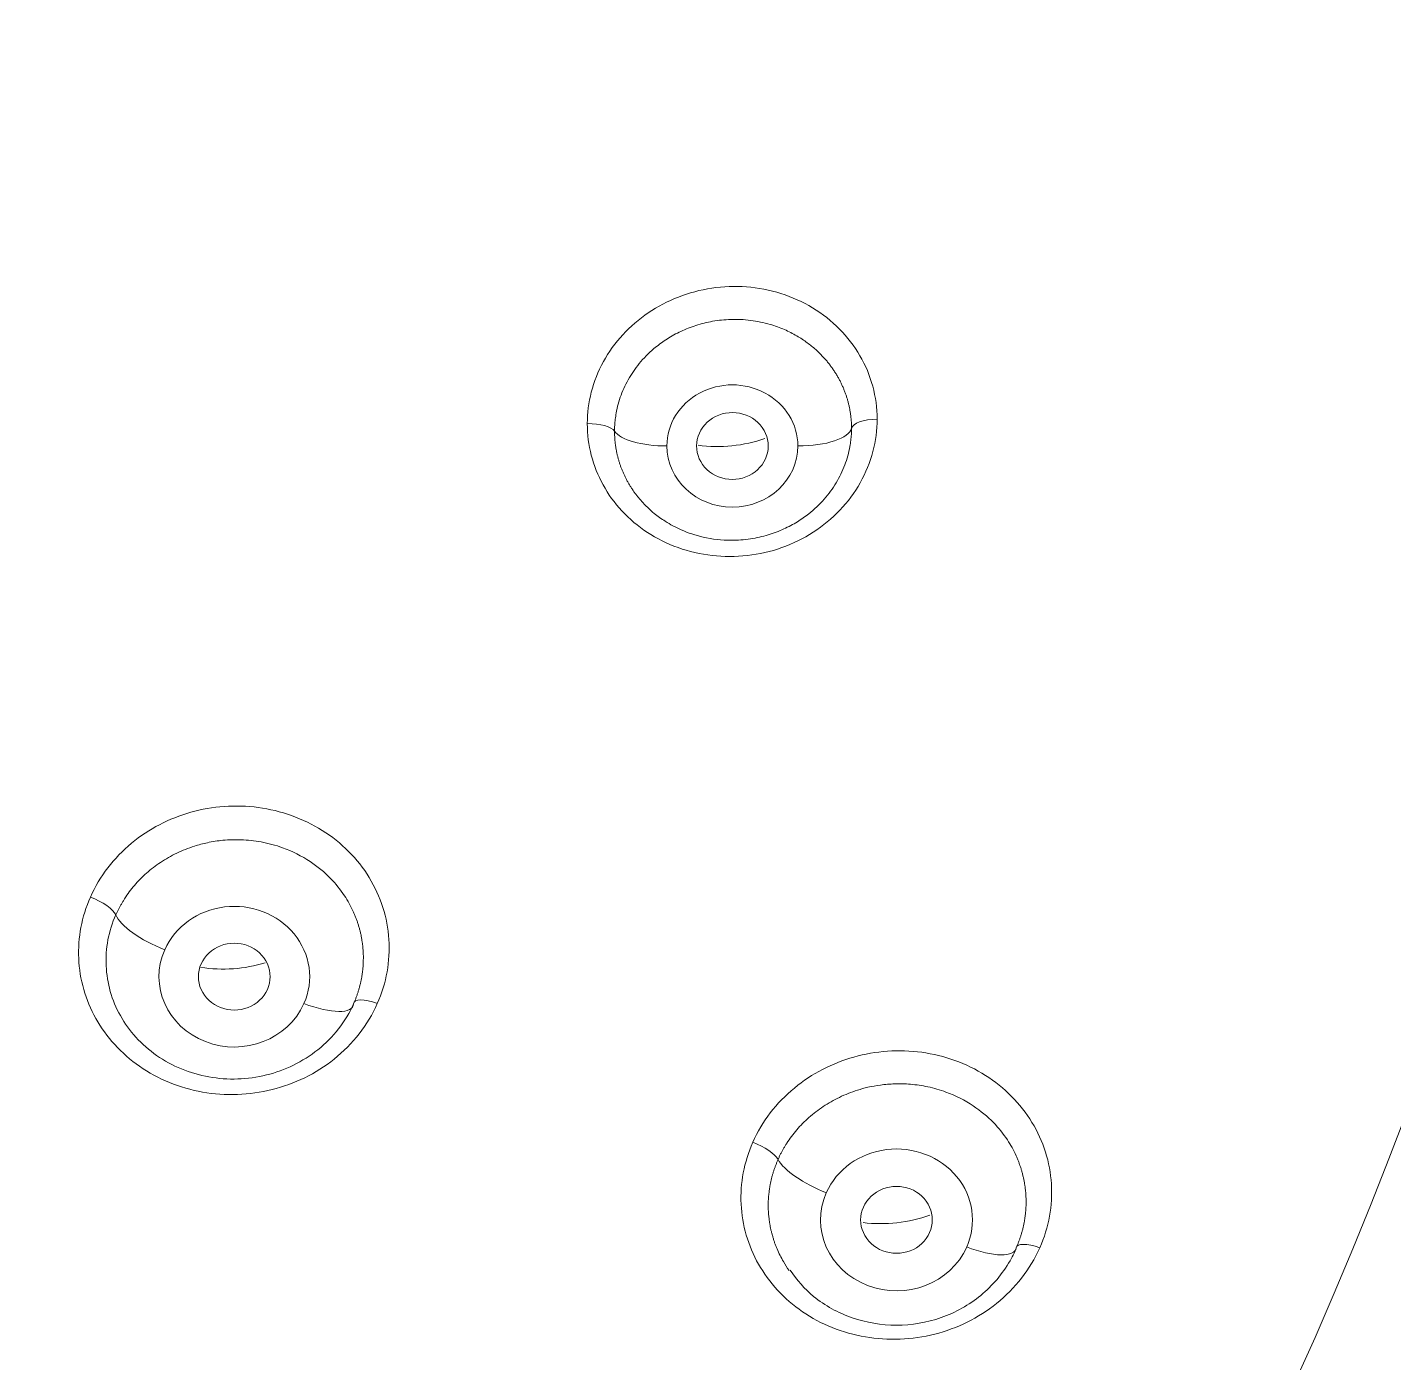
# Model space of a CAD drawing. Extents: x 1797 to 2925, y 0 to 827.
# Drawn here: x 2298.16 to 2313.41, y 534.47 to 549.37 of the extents above; entities that cross this region are included whole.
import ezdxf

# ---------------------------------------------------------------- set-up
doc = ezdxf.new("R2010")
doc.units = 0
doc.header["$LTSCALE"] = 30
doc.header["$MEASUREMENT"] = 0
doc.layers.add('1', color=7, linetype='CONTINUOUS')

msp = doc.modelspace()

# ---------------------------------------------------------------- linework, layer by layer
at = {"layer": '1', "color": 7, "linetype": 'Continuous', "lineweight": 18}
for centre, major_axis, ratio, start_param, end_param in [((2265.366, 552.468), (57.67, 0), 0.93358, 5.498085, 8.635877), ((2265.366, 552.451), (57.518, 0), 0.93358, 5.498085, 10.209879), ((2304.425, 544.839), (0.3, -0.001), 0.366439, 0.233833, 1.612869), ((2307.661, 544.889), (-0.3, 0), 0.366548, 4.756809, 6.206536), ((2298.877, 539.552), (0.274, -0.122), 0.331089, 0.318901, 1.754969), ((2302.081, 538.363), (-0.274, 0.122), 0.331089, 4.900227, 6.411632), ((2306.273, 536.814), (0.274, -0.122), 0.331089, 0.386088, 1.763432), ((2309.477, 535.635), (-0.274, 0.122), 0.331089, 4.908692, 6.378568)]:
    msp.add_ellipse(centre, major_axis=major_axis, ratio=ratio, start_param=start_param, end_param=end_param, dxfattribs=at)
at = {"layer": '1', "color": 7, "linetype": 'Continuous', "lineweight": 13}
for centre, major_axis, ratio, start_param, end_param in [((2265.366, 552.269), (57.048, 0), 0.93358, 5.498085, 10.209879), ((2265.366, 552.249), (56.129, 0), 0.93358, 5.397226, 10.310738), ((2265.366, 552.333), (55.427, 0), 0.93358, 5.397283, 10.31068), ((2265.366, 552.862), (-51, 0), 0.93358, 1.799723, 4.712389), ((2306.032, 544.699), (0.731, 0), 0.93358, 0, 3.141593), ((2305.301, 544.914), (-0.6, 0), 0.358368, 0.233032, 1.570796), ((2306.764, 544.914), (0.6, 0), 0.358368, 4.712389, 6.206798), ((2306.032, 544.699), (0.731, 0), 0.93358, 3.141593, 6.283185), ((2300.473, 538.775), (0.841, 0), 0.93358, 5.890486, 9.032079), ((2299.696, 539.291), (-0.548, 0.243), 0.331089, 0.318901, 1.716652), ((2300.473, 538.775), (0.841, 0), 0.93358, 2.748894, 5.890486), ((2301.25, 538.69), (0.548, -0.243), 0.331089, 4.858244, 6.411632), ((2307.864, 536.06), (0.848, 0), 0.93358, 5.890486, 9.032079), ((2307.081, 536.578), (-0.548, 0.243), 0.331089, 0.386088, 1.716652), ((2307.864, 536.06), (0.848, 0), 0.93358, 2.748894, 5.890486), ((2308.647, 535.973), (0.548, -0.243), 0.331089, 4.858244, 6.378568)]:
    msp.add_ellipse(centre, major_axis=major_axis, ratio=ratio, start_param=start_param, end_param=end_param, dxfattribs=at)
for points, knots in [([(2307.926, 513.159), (2307.938, 513.17), (2307.978, 513.208), (2308.062, 513.287), (2308.195, 513.413), (2308.376, 513.585), (2308.604, 513.804), (2308.878, 514.072), (2309.198, 514.387), (2309.562, 514.753), (2309.97, 515.169), (2310.418, 515.638), (2310.907, 516.16), (2311.432, 516.737), (2311.993, 517.371), (2312.587, 518.063), (2313.211, 518.815), (2313.862, 519.629), (2314.537, 520.507), (2315.232, 521.45), (2315.944, 522.46), (2316.669, 523.54), (2317.402, 524.691), (2318.138, 525.915), (2318.873, 527.212), (2319.6, 528.586), (2320.316, 530.037), (2321.013, 531.566), (2321.686, 533.174), (2322.328, 534.862), (2322.932, 536.629), (2323.491, 538.477), (2323.997, 540.404), (2324.443, 542.411), (2324.819, 544.495), (2325.119, 546.656), (2325.333, 548.89), (2325.454, 551.195), (2325.473, 553.567), (2325.38, 556.002), (2325.168, 558.496), (2324.825, 561.042), (2324.345, 563.634), (2323.719, 566.266), (2322.939, 568.928), (2321.997, 571.612), (2321.009, 574.008), (2320.026, 576.113), (2319.093, 577.929), (2318.077, 579.737), (2316.976, 581.534), (2315.789, 583.314), (2314.514, 585.075), (2313.152, 586.811), (2311.7, 588.519), (2310.158, 590.192), (2308.526, 591.828), (2306.804, 593.421), (2304.993, 594.966), (2303.093, 596.458), (2301.105, 597.892), (2299.03, 599.263), (2296.869, 600.565), (2294.624, 601.793), (2292.299, 602.941), (2289.894, 604.005), (2287.415, 604.979), (2284.863, 605.857), (2282.243, 606.635), (2279.559, 607.305), (2276.815, 607.864), (2274.017, 608.308), (2271.171, 608.63), (2268.281, 608.828), (2264.867, 608.906), (2260.944, 608.77), (2256.546, 608.314), (2252.195, 607.559), (2247.916, 606.508), (2243.732, 605.164), (2239.665, 603.537), (2235.736, 601.637), (2231.967, 599.472), (2228.381, 597.052), (2224.994, 594.394), (2221.825, 591.51), (2218.891, 588.418), (2216.21, 585.131), (2213.795, 581.67), (2211.658, 578.052), (2209.607, 573.882), (2207.781, 569.125), (2206.342, 563.781), (2205.468, 558.331), (2205.174, 552.827), (2205.457, 547.322), (2206.273, 542.136), (2207.467, 537.531), (2208.794, 533.724), (2210.105, 530.655), (2211.274, 528.289), (2212.472, 526.099), (2213.721, 524.037), (2215.051, 522.064), (2216.135, 520.578), (2216.984, 519.481), (2217.69, 518.607), (2218.365, 517.803), (2219.069, 516.993), (2219.681, 516.316), (2220.181, 515.778), (2220.552, 515.388), (2220.903, 515.024), (2221.236, 514.686), (2221.548, 514.372), (2221.841, 514.083), (2222.112, 513.819), (2222.362, 513.578), (2222.591, 513.36), (2222.736, 513.224), (2222.805, 513.159)], [0, 0, 0, 0, 0.000179, 0.000603, 0.00127, 0.002183, 0.00334, 0.004741, 0.006386, 0.008277, 0.010411, 0.01279, 0.015413, 0.018281, 0.021393, 0.02475, 0.028351, 0.032196, 0.036286, 0.04062, 0.045199, 0.050022, 0.055089, 0.060401, 0.065958, 0.071758, 0.077804, 0.084093, 0.090627, 0.097406, 0.104428, 0.111695, 0.119206, 0.126961, 0.134961, 0.143206, 0.151695, 0.160428, 0.169406, 0.178628, 0.188094, 0.197805, 0.20776, 0.21796, 0.228404, 0.239092, 0.250024, 0.257544, 0.265167, 0.272896, 0.280729, 0.288666, 0.296708, 0.304854, 0.313104, 0.321459, 0.329918, 0.338482, 0.34715, 0.355923, 0.3648, 0.373782, 0.382867, 0.392057, 0.401352, 0.410752, 0.420256, 0.429863, 0.439576, 0.449392, 0.459314, 0.46934, 0.47947, 0.489704, 0.500043, 0.515667, 0.531291, 0.546915, 0.562538, 0.578162, 0.593786, 0.60941, 0.625034, 0.640657, 0.656282, 0.671906, 0.68753, 0.703153, 0.718778, 0.734402, 0.750026, 0.770854, 0.791682, 0.81251, 0.833338, 0.854167, 0.874994, 0.892773, 0.907913, 0.920413, 0.930274, 0.937493, 0.948337, 0.95716, 0.963963, 0.968745, 0.972532, 0.976398, 0.980345, 0.984372, 0.986462, 0.988435, 0.990291, 0.99203, 0.993651, 0.995155, 0.996542, 0.997812, 0.998965, 1, 1, 1, 1]), ([(2223.353, 513.341), (2223.338, 513.355), (2223.291, 513.399), (2223.136, 513.547), (2223.026, 513.651), (2222.747, 513.92), (2222.577, 514.085), (2222.178, 514.478), (2221.948, 514.707), (2221.435, 515.229), (2221.15, 515.523), (2220.529, 516.181), (2220.193, 516.544), (2219.475, 517.344), (2219.093, 517.781), (2218.29, 518.732), (2217.869, 519.247), (2216.998, 520.36), (2216.547, 520.958), (2215.625, 522.241), (2215.153, 522.927), (2214.2, 524.391), (2213.718, 525.169), (2212.757, 526.822), (2212.278, 527.697), (2211.335, 529.546), (2210.872, 530.521), (2209.977, 532.572), (2209.545, 533.649), (2208.731, 535.907), (2208.348, 537.088), (2207.65, 539.553), (2207.336, 540.837), (2206.796, 543.507), (2206.57, 544.892), (2206.23, 547.759), (2206.114, 549.24), (2206.015, 552.291), (2206.031, 553.86), (2206.219, 557.074), (2206.39, 558.719), (2206.911, 562.071), (2207.261, 563.777), (2208.158, 567.23), (2208.706, 568.978), (2210.021, 572.49), (2210.788, 574.255), (2212.561, 577.774), (2213.567, 579.528), (2215.827, 582.992), (2217.082, 584.702), (2219.852, 588.041), (2221.367, 589.669), (2224.661, 592.802), (2226.439, 594.308), (2229.3, 596.442), (2230.286, 597.132), (2232.321, 598.464), (2233.37, 599.107), (2236.61, 600.953), (2238.893, 602.076), (2243.683, 604.062), (2246.189, 604.924), (2251.393, 606.337), (2254.09, 606.888), (2258.246, 607.45), (2259.649, 607.593), (2261.777, 607.738), (2262.49, 607.774), (2263.564, 607.811), (2264.102, 607.825), (2264.732, 607.833), (2265.048, 607.835), (2265.206, 607.836), (2265.285, 607.836), (2265.324, 607.836), (2265.344, 607.836), (2265.354, 607.836), (2265.359, 607.836), (2265.361, 607.836), (2265.362, 607.836), (2265.363, 607.836), (2265.364, 607.836), (2271.184, 607.836), (2282.826, 606.227), (2298.786, 599.183), (2307.511, 591.809), (2314.902, 583.412), (2317.931, 578.702), (2322.393, 568.663), (2323.827, 563.335), (2324.98, 552.52), (2324.698, 547.033), (2322.439, 536.372), (2320.462, 531.198), (2316.357, 524.003), (2314.021, 520.547), (2311.295, 517.36), (2309.394, 515.303), (2308.402, 514.307), (2307.378, 513.342)], [0, 0, 0, 0, 0.015625, 0.015625, 0.03125, 0.03125, 0.046875, 0.046875, 0.0625, 0.0625, 0.078125, 0.078125, 0.09375, 0.09375, 0.109375, 0.109375, 0.125, 0.125, 0.140625, 0.140625, 0.15625, 0.15625, 0.171875, 0.171875, 0.1875, 0.1875, 0.203125, 0.203125, 0.21875, 0.21875, 0.234375, 0.234375, 0.25, 0.25, 0.265625, 0.265625, 0.28125, 0.28125, 0.296875, 0.296875, 0.3125, 0.3125, 0.328125, 0.328125, 0.34375, 0.34375, 0.359375, 0.359375, 0.375, 0.375, 0.390625, 0.390625, 0.40625, 0.40625, 0.421875, 0.421875, 0.429687, 0.429687, 0.4375, 0.4375, 0.453125, 0.453125, 0.46875, 0.46875, 0.484375, 0.484375, 0.492187, 0.492187, 0.496094, 0.496094, 0.498047, 0.499023, 0.499512, 0.499756, 0.499878, 0.499939, 0.499969, 0.499985, 0.499992, 0.499996, 0.499998, 0.499998, 0.5, 0.5, 0.5625, 0.625, 0.6875, 0.6875, 0.75, 0.75, 0.8125, 0.8125, 0.875, 0.875, 0.9375, 0.9375, 0.96875, 0.984375, 0.984375, 1, 1, 1, 1]), ([(2304.563, 511.712), (2304.6, 511.744), (2304.674, 511.809), (2304.784, 511.906), (2304.894, 512.003), (2305.003, 512.1), (2305.112, 512.196), (2305.22, 512.292), (2305.327, 512.388), (2305.433, 512.484), (2305.539, 512.579), (2305.644, 512.674), (2305.749, 512.769), (2305.853, 512.864), (2305.956, 512.958), (2306.059, 513.052), (2306.161, 513.146), (2306.262, 513.24), (2306.363, 513.333), (2306.463, 513.426), (2306.562, 513.519), (2306.661, 513.611), (2306.759, 513.703), (2306.856, 513.795), (2306.953, 513.887), (2307.049, 513.979), (2307.144, 514.07), (2307.239, 514.161), (2307.333, 514.251), (2307.426, 514.342), (2307.519, 514.432), (2307.611, 514.522), (2307.932, 514.836), (2308.472, 515.374), (2309.216, 516.143), (2309.932, 516.912), (2310.552, 517.604), (2311.086, 518.218), (2311.541, 518.756), (2311.988, 519.299), (2312.428, 519.847), (2312.86, 520.4), (2313.284, 520.958), (2313.701, 521.521), (2314.11, 522.089), (2314.512, 522.662), (2314.906, 523.239), (2315.292, 523.822), (2315.924, 524.802), (2316.772, 526.195), (2317.788, 528.02), (2318.727, 529.876), (2319.689, 531.979), (2320.64, 534.333), (2321.536, 536.943), (2322.19, 539.236), (2322.659, 541.197), (2322.992, 542.816), (2323.271, 544.438), (2323.497, 546.063), (2323.711, 548.065), (2323.862, 550.44), (2323.888, 553.181), (2323.783, 555.551), (2323.609, 557.554), (2323.412, 559.194), (2323.163, 560.821), (2322.863, 562.433), (2322.431, 564.404), (2321.821, 566.714), (2320.976, 569.338), (2320.075, 571.702), (2319.155, 573.817), (2318.248, 575.694), (2317.27, 577.53), (2316.1, 579.535), (2314.71, 581.689), (2313.07, 583.962), (2311.459, 585.969), (2309.909, 587.733), (2308.448, 589.274), (2306.93, 590.757), (2305.175, 592.348), (2303.165, 594.019), (2300.876, 595.736), (2298.501, 597.342), (2296.044, 598.835), (2293.506, 600.212), (2291.333, 601.259), (2289.562, 602.035), (2288.219, 602.586), (2286.634, 603.193), (2284.802, 603.832), (2282.713, 604.478), (2280.599, 605.05), (2278.819, 605.464), (2277.386, 605.758), (2276.307, 605.96), (2275.223, 606.142), (2274.137, 606.305), (2273.047, 606.45), (2271.954, 606.575), (2270.86, 606.681), (2270.047, 606.746), (2269.519, 606.782), (2269.274, 606.798), (2269.03, 606.813), (2268.786, 606.826), (2268.542, 606.839), (2268.297, 606.851), (2268.053, 606.862), (2267.809, 606.872), (2267.565, 606.881), (2267.32, 606.89), (2267.076, 606.897), (2266.832, 606.903), (2266.587, 606.908), (2266.343, 606.912), (2266.099, 606.916), (2265.854, 606.918), (2265.61, 606.92), (2265.447, 606.92), (2265.365, 606.92)], [0, 0, 0, 0, 0.001083, 0.002161, 0.003234, 0.004303, 0.005367, 0.006426, 0.00748, 0.008529, 0.009574, 0.010614, 0.011649, 0.01268, 0.013706, 0.014727, 0.015743, 0.016755, 0.017761, 0.018764, 0.019761, 0.020754, 0.021742, 0.022725, 0.023704, 0.024678, 0.025647, 0.026612, 0.027572, 0.028527, 0.029477, 0.030423, 0.031365, 0.039376, 0.047252, 0.054996, 0.06261, 0.067826, 0.073038, 0.078247, 0.083453, 0.088658, 0.093862, 0.099065, 0.104269, 0.109474, 0.11468, 0.11989, 0.125102, 0.140784, 0.156415, 0.172013, 0.187599, 0.208569, 0.229381, 0.250087, 0.262676, 0.275208, 0.287695, 0.300148, 0.312578, 0.333586, 0.354399, 0.37507, 0.387684, 0.400229, 0.412716, 0.425158, 0.437564, 0.458587, 0.4794, 0.500054, 0.515804, 0.531455, 0.547029, 0.562548, 0.583545, 0.604358, 0.62504, 0.640746, 0.65638, 0.671967, 0.687533, 0.708465, 0.729274, 0.750024, 0.770891, 0.791699, 0.812515, 0.822941, 0.833354, 0.843763, 0.859399, 0.875008, 0.890624, 0.906254, 0.914066, 0.921875, 0.929686, 0.937503, 0.945319, 0.95313, 0.960939, 0.968752, 0.970491, 0.972229, 0.973967, 0.975704, 0.977441, 0.979178, 0.980914, 0.982649, 0.984385, 0.98612, 0.987855, 0.98959, 0.991325, 0.99306, 0.994794, 0.99653, 0.998265, 1, 1, 1, 1]), ([(2265.365, 606.627), (2265.406, 606.626), (2265.488, 606.626), (2265.61, 606.626), (2265.733, 606.625), (2265.855, 606.625), (2265.978, 606.624), (2266.1, 606.622), (2266.223, 606.621), (2266.345, 606.619), (2266.467, 606.617), (2266.59, 606.615), (2266.712, 606.612), (2266.834, 606.609), (2266.957, 606.606), (2267.079, 606.603), (2267.201, 606.6), (2267.324, 606.596), (2267.446, 606.592), (2267.568, 606.588), (2267.691, 606.583), (2267.813, 606.579), (2267.935, 606.574), (2268.057, 606.568), (2268.18, 606.563), (2268.302, 606.557), (2268.424, 606.551), (2268.546, 606.545), (2268.669, 606.539), (2268.791, 606.532), (2268.913, 606.526), (2269.035, 606.518), (2269.157, 606.511), (2269.28, 606.504), (2269.402, 606.496), (2269.524, 606.488), (2269.962, 606.458), (2270.714, 606.4), (2271.78, 606.299), (2272.843, 606.179), (2274.258, 605.996), (2276.02, 605.721), (2278.118, 605.319), (2280.199, 604.845), (2282.489, 604.239), (2284.976, 603.473), (2287.642, 602.513), (2290.253, 601.432), (2292.805, 600.234), (2295.292, 598.919), (2297.705, 597.493), (2300.04, 595.958), (2302.293, 594.317), (2304.456, 592.576), (2306.525, 590.738), (2308.496, 588.807), (2310.362, 586.788), (2312.12, 584.686), (2313.766, 582.506), (2315.295, 580.253), (2316.704, 577.934), (2317.99, 575.551), (2319.148, 573.113), (2320.177, 570.625), (2321.075, 568.093), (2321.838, 565.522), (2322.465, 562.92), (2322.956, 560.292), (2323.306, 557.644), (2323.518, 554.983), (2323.59, 552.316), (2323.52, 549.649), (2323.311, 546.987), (2322.963, 544.34), (2322.516, 541.928), (2322.009, 539.756), (2321.478, 537.822), (2320.868, 535.901), (2320.183, 534.002), (2319.425, 532.131), (2318.596, 530.29), (2317.691, 528.474), (2316.715, 526.69), (2315.671, 524.943), (2314.56, 523.235), (2313.38, 521.563), (2312.502, 520.413), (2311.976, 519.754), (2311.829, 519.571), (2311.682, 519.389), (2311.533, 519.208), (2311.384, 519.027), (2311.234, 518.847), (2311.083, 518.667), (2310.932, 518.489), (2310.779, 518.31), (2310.626, 518.132), (2310.472, 517.955), (2310.317, 517.779), (2310.161, 517.603), (2310.005, 517.427), (2309.847, 517.252), (2309.689, 517.078), (2309.53, 516.905), (2309.371, 516.732), (2309.21, 516.559), (2309.049, 516.387), (2308.887, 516.216), (2308.724, 516.045), (2308.56, 515.875), (2308.395, 515.706), (2308.23, 515.537), (2308.064, 515.369), (2307.897, 515.201), (2307.729, 515.034), (2307.56, 514.868), (2307.391, 514.702), (2307.221, 514.537), (2307.05, 514.373), (2306.878, 514.209), (2306.705, 514.045), (2306.589, 513.937), (2306.532, 513.883)], [0, 0, 0, 0, 0.000893, 0.001787, 0.00268, 0.003573, 0.004466, 0.005359, 0.006252, 0.007145, 0.008038, 0.008931, 0.009824, 0.010716, 0.011609, 0.012502, 0.013394, 0.014287, 0.015179, 0.016072, 0.016965, 0.017857, 0.01875, 0.019643, 0.020535, 0.021428, 0.022321, 0.023214, 0.024106, 0.024999, 0.025892, 0.026785, 0.027679, 0.028572, 0.029465, 0.030359, 0.031252, 0.039067, 0.046877, 0.054688, 0.062504, 0.07814, 0.093746, 0.109357, 0.125006, 0.14583, 0.166638, 0.187504, 0.208304, 0.229115, 0.250003, 0.270773, 0.291586, 0.312501, 0.333239, 0.354054, 0.375, 0.395709, 0.416524, 0.437499, 0.458186, 0.479002, 0.499997, 0.520672, 0.541488, 0.562496, 0.583169, 0.603985, 0.624994, 0.645677, 0.666493, 0.687493, 0.708193, 0.72901, 0.749991, 0.765529, 0.781111, 0.796759, 0.812493, 0.828052, 0.843643, 0.859283, 0.874994, 0.890575, 0.906173, 0.921807, 0.937495, 0.939279, 0.941062, 0.942845, 0.944628, 0.94641, 0.948193, 0.949976, 0.951759, 0.953542, 0.955325, 0.957108, 0.958891, 0.960675, 0.962458, 0.964242, 0.966026, 0.96781, 0.969595, 0.971379, 0.973164, 0.97495, 0.976736, 0.978522, 0.980309, 0.982096, 0.983884, 0.985672, 0.987461, 0.98925, 0.99104, 0.992831, 0.994622, 0.996414, 0.998207, 1, 1, 1, 1]), ([(2307.362, 544.897), (2307.362, 544.903), (2307.362, 544.915), (2307.362, 544.933), (2307.361, 544.95), (2307.36, 544.968), (2307.359, 544.986), (2307.357, 545.004), (2307.355, 545.022), (2307.353, 545.04), (2307.351, 545.058), (2307.348, 545.076), (2307.345, 545.094), (2307.342, 545.112), (2307.338, 545.13), (2307.334, 545.148), (2307.33, 545.166), (2307.326, 545.184), (2307.321, 545.202), (2307.316, 545.22), (2307.31, 545.238), (2307.305, 545.256), (2307.298, 545.274), (2307.292, 545.292), (2307.285, 545.31), (2307.278, 545.328), (2307.271, 545.346), (2307.263, 545.363), (2307.255, 545.381), (2307.247, 545.399), (2307.238, 545.416), (2307.229, 545.434), (2307.22, 545.451), (2307.21, 545.469), (2307.2, 545.486), (2307.19, 545.503), (2307.179, 545.52), (2307.168, 545.537), (2307.157, 545.554), (2307.145, 545.571), (2307.133, 545.587), (2307.121, 545.604), (2307.108, 545.62), (2307.095, 545.636), (2307.082, 545.652), (2307.068, 545.668), (2307.054, 545.684), (2307.04, 545.699), (2307.025, 545.715), (2307.01, 545.73), (2306.995, 545.745), (2306.979, 545.76), (2306.938, 545.797), (2306.865, 545.856), (2306.749, 545.933), (2306.61, 546.003), (2306.439, 546.065), (2306.236, 546.107), (2306.02, 546.117), (2305.814, 546.096), (2305.627, 546.05), (2305.458, 545.983), (2305.307, 545.9), (2305.154, 545.79), (2305.007, 545.647), (2304.878, 545.466), (2304.785, 545.27), (2304.744, 545.123), (2304.73, 545.032), (2304.725, 544.998), (2304.722, 544.965), (2304.719, 544.931), (2304.717, 544.898), (2304.717, 544.875), (2304.717, 544.864)], [0, 0, 0, 0, 0.004548, 0.009114, 0.013697, 0.018298, 0.022916, 0.027552, 0.032205, 0.036875, 0.041563, 0.046269, 0.050992, 0.055732, 0.06049, 0.065265, 0.070057, 0.074868, 0.079695, 0.08454, 0.089402, 0.094282, 0.099179, 0.104094, 0.109026, 0.113975, 0.118942, 0.123926, 0.128928, 0.133947, 0.138983, 0.144037, 0.149108, 0.154196, 0.159302, 0.164425, 0.169566, 0.174723, 0.179899, 0.185091, 0.190301, 0.195528, 0.200773, 0.206034, 0.211313, 0.21661, 0.221923, 0.227254, 0.232602, 0.237968, 0.24335, 0.24875, 0.254168, 0.284949, 0.319367, 0.357416, 0.399086, 0.452959, 0.50678, 0.555283, 0.601549, 0.645584, 0.687394, 0.726986, 0.783744, 0.839438, 0.894081, 0.947691, 0.956484, 0.965247, 0.97398, 0.982683, 0.991356, 1, 1, 1, 1]), ([(2301.91, 538.889), (2301.91, 538.893), (2301.911, 538.904), (2301.912, 538.92), (2301.912, 538.938), (2301.913, 538.956), (2301.913, 538.974), (2301.913, 538.993), (2301.913, 539.011), (2301.913, 539.029), (2301.912, 539.048), (2301.911, 539.066), (2301.909, 539.084), (2301.908, 539.103), (2301.906, 539.121), (2301.904, 539.14), (2301.901, 539.158), (2301.898, 539.177), (2301.895, 539.195), (2301.892, 539.213), (2301.889, 539.232), (2301.885, 539.25), (2301.881, 539.268), (2301.876, 539.287), (2301.871, 539.305), (2301.866, 539.323), (2301.861, 539.341), (2301.855, 539.36), (2301.85, 539.378), (2301.843, 539.396), (2301.837, 539.414), (2301.83, 539.432), (2301.823, 539.45), (2301.816, 539.468), (2301.808, 539.485), (2301.776, 539.558), (2301.7, 539.694), (2301.544, 539.888), (2301.315, 540.077), (2301.047, 540.212), (2300.781, 540.284), (2300.556, 540.308), (2300.354, 540.302), (2300.18, 540.275), (2300.006, 540.229), (2299.829, 540.158), (2299.649, 540.056), (2299.491, 539.934), (2299.356, 539.798), (2299.275, 539.688), (2299.23, 539.616), (2299.212, 539.586), (2299.195, 539.556), (2299.179, 539.526), (2299.164, 539.495), (2299.155, 539.475), (2299.15, 539.465)], [0, 0, 0, 0, 0.003309, 0.008128, 0.012957, 0.017795, 0.022642, 0.027499, 0.032364, 0.037239, 0.042123, 0.047016, 0.051918, 0.05683, 0.061751, 0.066681, 0.07162, 0.076568, 0.081526, 0.086493, 0.091469, 0.096454, 0.101448, 0.106452, 0.111465, 0.116487, 0.121518, 0.126558, 0.131608, 0.136667, 0.141734, 0.146812, 0.151898, 0.156993, 0.162098, 0.167212, 0.220104, 0.284392, 0.360042, 0.447012, 0.509123, 0.564981, 0.61459, 0.657954, 0.69508, 0.748023, 0.799609, 0.849844, 0.898735, 0.946288, 0.955368, 0.964397, 0.973375, 0.982301, 0.991176, 1, 1, 1, 1]), ([(2309.31, 536.249), (2309.311, 536.255), (2309.311, 536.268), (2309.31, 536.286), (2309.31, 536.304), (2309.309, 536.322), (2309.308, 536.341), (2309.307, 536.359), (2309.305, 536.377), (2309.303, 536.396), (2309.301, 536.414), (2309.299, 536.433), (2309.296, 536.451), (2309.293, 536.469), (2309.29, 536.488), (2309.286, 536.506), (2309.283, 536.524), (2309.278, 536.542), (2309.274, 536.561), (2309.269, 536.579), (2309.264, 536.597), (2309.259, 536.615), (2309.254, 536.633), (2309.248, 536.651), (2309.242, 536.669), (2309.235, 536.687), (2309.229, 536.705), (2309.222, 536.723), (2309.215, 536.741), (2309.207, 536.759), (2309.175, 536.832), (2309.099, 536.968), (2308.944, 537.162), (2308.716, 537.35), (2308.461, 537.479), (2308.22, 537.549), (2308.027, 537.577), (2307.849, 537.582), (2307.69, 537.568), (2307.551, 537.543), (2307.397, 537.501), (2307.226, 537.433), (2307.045, 537.33), (2306.885, 537.207), (2306.749, 537.069), (2306.666, 536.958), (2306.621, 536.886), (2306.604, 536.856), (2306.587, 536.826), (2306.571, 536.796), (2306.556, 536.766), (2306.547, 536.745), (2306.543, 536.735)], [0, 0, 0, 0, 0.004944, 0.0099, 0.014865, 0.01984, 0.024823, 0.029816, 0.034818, 0.039829, 0.044849, 0.049878, 0.054917, 0.059965, 0.065022, 0.070088, 0.075163, 0.080247, 0.085341, 0.090443, 0.095555, 0.100676, 0.105806, 0.110946, 0.116094, 0.121251, 0.126418, 0.131594, 0.136779, 0.141973, 0.147176, 0.201522, 0.267167, 0.344064, 0.432149, 0.486039, 0.535324, 0.580012, 0.620111, 0.655629, 0.686574, 0.741224, 0.79443, 0.846203, 0.896554, 0.945495, 0.954731, 0.963906, 0.973021, 0.982074, 0.991067, 1, 1, 1, 1]), ([(2306.543, 536.735), (2306.54, 536.73), (2306.536, 536.72), (2306.529, 536.704), (2306.523, 536.688), (2306.517, 536.672), (2306.511, 536.656), (2306.505, 536.64), (2306.499, 536.624), (2306.494, 536.608), (2306.489, 536.591), (2306.484, 536.575), (2306.479, 536.558), (2306.474, 536.542), (2306.47, 536.525), (2306.466, 536.508), (2306.462, 536.492), (2306.459, 536.475), (2306.455, 536.458), (2306.452, 536.441), (2306.449, 536.423), (2306.446, 536.406), (2306.444, 536.389), (2306.442, 536.372), (2306.44, 536.354), (2306.438, 536.337), (2306.436, 536.319), (2306.435, 536.302), (2306.434, 536.284), (2306.433, 536.267), (2306.433, 536.249), (2306.433, 536.231), (2306.433, 536.214), (2306.433, 536.196), (2306.433, 536.178), (2306.434, 536.16), (2306.435, 536.143), (2306.436, 536.125), (2306.438, 536.107), (2306.44, 536.089), (2306.442, 536.071), (2306.444, 536.053), (2306.447, 536.036), (2306.449, 536.018), (2306.452, 536), (2306.456, 535.982), (2306.459, 535.964), (2306.463, 535.947), (2306.468, 535.929), (2306.472, 535.911), (2306.477, 535.893), (2306.482, 535.876), (2306.487, 535.858), (2306.492, 535.84), (2306.498, 535.823), (2306.504, 535.805), (2306.511, 535.788), (2306.517, 535.77), (2306.524, 535.753), (2306.549, 535.693), (2306.593, 535.605), (2306.643, 535.527), (2306.666, 535.494)], [0, 0, 0, 0, 0.012883, 0.025792, 0.038724, 0.051682, 0.064664, 0.077671, 0.090703, 0.10376, 0.116841, 0.129948, 0.143079, 0.156235, 0.169416, 0.182623, 0.195854, 0.20911, 0.222391, 0.235698, 0.249029, 0.262386, 0.275767, 0.289174, 0.302606, 0.316064, 0.329546, 0.343054, 0.356587, 0.370146, 0.38373, 0.397339, 0.410973, 0.424633, 0.438319, 0.45203, 0.465766, 0.479528, 0.493316, 0.507129, 0.520968, 0.534832, 0.548722, 0.562638, 0.57658, 0.590547, 0.60454, 0.618558, 0.632603, 0.646673, 0.660769, 0.674891, 0.689039, 0.703213, 0.717412, 0.731638, 0.74589, 0.760168, 0.774471, 0.788801, 0.909841, 1, 1, 1, 1])]:
    msp.add_open_spline(points, degree=3, knots=knots, dxfattribs=at)
at = {"layer": '1', "color": 7, "linetype": 'Continuous', "lineweight": 18}
for points, knots in [([(2285.869, 494.612), (2286.332, 495.129), (2287.25, 496.106), (2288.573, 497.375), (2289.727, 498.423), (2290.74, 499.303), (2291.726, 500.131), (2292.751, 500.966), (2293.813, 501.809), (2295.747, 503.312), (2298.657, 505.497), (2302.431, 508.341), (2306.131, 511.333), (2309.533, 514.469), (2312.604, 517.8), (2315.428, 521.383), (2317.984, 525.23), (2320.27, 529.404), (2322.202, 533.8), (2323.59, 537.917), (2324.545, 541.686), (2325.186, 545.13), (2325.611, 548.684), (2325.717, 551.112), (2325.727, 552.296)], [0, 0, 0, 0, 0.027758, 0.053734, 0.07355, 0.090281, 0.107471, 0.125127, 0.143253, 0.161849, 0.223309, 0.289314, 0.352082, 0.415663, 0.477401, 0.537289, 0.603094, 0.668063, 0.73475, 0.803189, 0.849796, 0.897929, 0.950419, 1, 1, 1, 1]), ([(2304.717, 544.864), (2304.717, 544.859), (2304.717, 544.848), (2304.718, 544.831), (2304.718, 544.815), (2304.719, 544.798), (2304.72, 544.782), (2304.721, 544.765), (2304.723, 544.749), (2304.724, 544.732), (2304.726, 544.715), (2304.729, 544.699), (2304.731, 544.682), (2304.734, 544.665), (2304.737, 544.649), (2304.74, 544.632), (2304.744, 544.615), (2304.748, 544.598), (2304.752, 544.581), (2304.756, 544.565), (2304.761, 544.548), (2304.766, 544.531), (2304.771, 544.514), (2304.777, 544.497), (2304.782, 544.481), (2304.788, 544.464), (2304.795, 544.447), (2304.801, 544.431), (2304.808, 544.414), (2304.815, 544.397), (2304.823, 544.381), (2304.83, 544.364), (2304.838, 544.348), (2304.847, 544.332), (2304.855, 544.315), (2304.864, 544.299), (2304.873, 544.283), (2304.883, 544.267), (2304.892, 544.251), (2304.902, 544.235), (2304.913, 544.219), (2304.923, 544.204), (2304.934, 544.188), (2304.945, 544.173), (2304.957, 544.157), (2304.969, 544.142), (2304.981, 544.127), (2304.993, 544.112), (2305.006, 544.097), (2305.019, 544.082), (2305.032, 544.068), (2305.045, 544.053), (2305.059, 544.039), (2305.073, 544.025), (2305.106, 543.993), (2305.173, 543.934), (2305.294, 543.847), (2305.474, 543.75), (2305.721, 543.669), (2305.986, 543.638), (2306.231, 543.657), (2306.429, 543.701), (2306.604, 543.768), (2306.755, 543.848), (2306.91, 543.956), (2307.061, 544.099), (2307.196, 544.284), (2307.293, 544.483), (2307.335, 544.635), (2307.35, 544.727), (2307.354, 544.761), (2307.358, 544.795), (2307.36, 544.829), (2307.362, 544.863), (2307.362, 544.886), (2307.362, 544.897)], [0, 0, 0, 0, 0.00422, 0.008454, 0.012704, 0.01697, 0.02125, 0.025546, 0.029857, 0.034184, 0.038525, 0.042882, 0.047255, 0.051642, 0.056045, 0.060464, 0.064898, 0.069347, 0.073811, 0.078291, 0.082787, 0.087297, 0.091823, 0.096365, 0.100922, 0.105495, 0.110082, 0.114686, 0.119305, 0.123939, 0.128589, 0.133254, 0.137935, 0.142631, 0.147343, 0.152071, 0.156814, 0.161572, 0.166346, 0.171136, 0.175941, 0.180762, 0.185598, 0.19045, 0.195318, 0.200201, 0.2051, 0.210015, 0.214945, 0.219891, 0.224853, 0.22983, 0.234823, 0.239832, 0.244856, 0.269228, 0.306421, 0.356448, 0.419322, 0.495057, 0.547272, 0.595959, 0.641105, 0.682702, 0.72074, 0.779008, 0.836173, 0.892229, 0.947175, 0.955919, 0.964688, 0.97348, 0.982296, 0.991136, 1, 1, 1, 1]), ([(2301.804, 538.472), (2301.76, 538.373), (2301.648, 538.186), (2301.416, 537.953), (2301.14, 537.778), (2300.834, 537.667), (2300.511, 537.622), (2300.187, 537.645), (2299.877, 537.735), (2299.599, 537.887), (2299.367, 538.09), (2299.191, 538.334), (2299.078, 538.607), (2299.031, 538.895), (2299.052, 539.187), (2299.11, 539.375), (2299.15, 539.465)], [0, 0, 0, 0, 0.07595, 0.151322, 0.224121, 0.295705, 0.367536, 0.439273, 0.510991, 0.582405, 0.65311, 0.723009, 0.792375, 0.861565, 0.930582, 1, 1, 1, 1]), ([(2301.804, 538.472), (2301.806, 538.477), (2301.811, 538.488), (2301.818, 538.504), (2301.824, 538.52), (2301.831, 538.537), (2301.837, 538.553), (2301.843, 538.57), (2301.848, 538.587), (2301.854, 538.603), (2301.859, 538.62), (2301.864, 538.637), (2301.869, 538.654), (2301.873, 538.672), (2301.878, 538.689), (2301.882, 538.706), (2301.886, 538.724), (2301.889, 538.741), (2301.893, 538.759), (2301.896, 538.776), (2301.899, 538.794), (2301.901, 538.812), (2301.904, 538.83), (2301.906, 538.848), (2301.908, 538.866), (2301.909, 538.88), (2301.91, 538.887), (2301.91, 538.889)], [0, 0, 0, 0, 0.040192, 0.080464, 0.120817, 0.16125, 0.201764, 0.242359, 0.283034, 0.32379, 0.364627, 0.405544, 0.446542, 0.48762, 0.528779, 0.570019, 0.611339, 0.65274, 0.694222, 0.735784, 0.777427, 0.81915, 0.860955, 0.902839, 0.944805, 0.986851, 1, 1, 1, 1]), ([(2309.201, 535.748), (2309.203, 535.753), (2309.208, 535.764), (2309.214, 535.78), (2309.221, 535.796), (2309.227, 535.813), (2309.234, 535.829), (2309.239, 535.846), (2309.245, 535.862), (2309.251, 535.879), (2309.256, 535.896), (2309.261, 535.913), (2309.266, 535.93), (2309.27, 535.947), (2309.275, 535.965), (2309.279, 535.982), (2309.283, 535.999), (2309.286, 536.017), (2309.29, 536.034), (2309.293, 536.052), (2309.296, 536.07), (2309.298, 536.087), (2309.301, 536.105), (2309.303, 536.123), (2309.305, 536.141), (2309.306, 536.159), (2309.308, 536.177), (2309.309, 536.195), (2309.31, 536.213), (2309.31, 536.231), (2309.31, 536.243), (2309.31, 536.249), (2309.31, 536.249)], [0, 0, 0, 0, 0.033558, 0.067182, 0.100873, 0.134629, 0.168451, 0.202339, 0.236294, 0.270314, 0.3044, 0.338553, 0.372771, 0.407055, 0.441406, 0.475822, 0.510304, 0.544852, 0.579467, 0.614147, 0.648893, 0.683705, 0.718583, 0.753527, 0.788537, 0.823613, 0.858755, 0.893963, 0.929236, 0.964576, 0.999981, 1, 1, 1, 1]), ([(2306.678, 535.5), (2306.752, 535.386), (2306.944, 535.167), (2307.363, 534.941), (2307.864, 534.856), (2308.374, 534.942), (2308.825, 535.194), (2309.079, 535.495), (2309.176, 535.686), (2309.195, 535.729)], [0, 0, 0, 0, 0.129926, 0.291016, 0.454167, 0.619478, 0.786189, 0.952873, 1, 1, 1, 1])]:
    msp.add_open_spline(points, degree=3, knots=knots, dxfattribs=at)
for points in [[(2307.648, 544.999), (2307.648, 545.125), (2307.615, 545.368), (2307.47, 545.715), (2307.24, 546.015), (2306.937, 546.254), (2306.579, 546.415), (2306.192, 546.49), (2305.798, 546.475), (2305.423, 546.375), (2305.084, 546.197), (2304.798, 545.951), (2304.579, 545.648), (2304.442, 545.3), (2304.413, 545.068), (2304.413, 544.949)], [(2305.64, 544.773), (2305.661, 544.869), (2305.788, 545.044), (2306.121, 545.104), (2306.402, 544.927), (2306.445, 544.72), (2306.424, 544.624)], [(2304.413, 544.949), (2304.413, 544.827), (2304.443, 544.593), (2304.575, 544.259), (2304.788, 543.965), (2305.074, 543.723), (2305.419, 543.551), (2305.803, 543.461), (2306.201, 543.461), (2306.589, 543.55), (2306.944, 543.725), (2307.244, 543.973), (2307.474, 544.281), (2307.617, 544.636), (2307.648, 544.876), (2307.648, 544.999)], [(2306.424, 544.624), (2306.404, 544.529), (2306.277, 544.354), (2305.944, 544.293), (2305.663, 544.47), (2305.62, 544.678), (2305.64, 544.773)], [(2305.649, 544.707), (2305.899, 544.673), (2306.159, 544.7), (2306.396, 544.782)], [(2302.069, 538.475), (2302.121, 538.59), (2302.192, 538.826), (2302.213, 539.192), (2302.145, 539.552), (2301.992, 539.888), (2301.76, 540.182), (2301.463, 540.419), (2301.117, 540.586), (2300.742, 540.677), (2300.359, 540.688), (2299.982, 540.622), (2299.633, 540.483), (2299.319, 540.277), (2299.047, 539.996), (2298.919, 539.781), (2298.867, 539.663)], [(2298.867, 539.663), (2298.817, 539.552), (2298.748, 539.328), (2298.722, 538.977), (2298.779, 538.63), (2298.915, 538.303), (2299.126, 538.009), (2299.406, 537.764), (2299.742, 537.581), (2300.116, 537.473), (2300.507, 537.446), (2300.899, 537.501), (2301.264, 537.635), (2301.595, 537.842), (2301.881, 538.13), (2302.015, 538.353), (2302.069, 538.475)], [(2300.103, 538.918), (2300.143, 539.008), (2300.303, 539.158), (2300.643, 539.158), (2300.882, 538.934), (2300.882, 538.722), (2300.842, 538.632)], [(2300.842, 538.632), (2300.803, 538.542), (2300.643, 538.393), (2300.303, 538.393), (2300.063, 538.617), (2300.063, 538.828), (2300.103, 538.918)], [(2300.099, 538.878), (2300.339, 538.842), (2300.588, 538.859), (2300.819, 538.93)], [(2309.463, 535.748), (2309.515, 535.863), (2309.586, 536.098), (2309.608, 536.463), (2309.541, 536.822), (2309.389, 537.156), (2309.16, 537.448), (2308.865, 537.685), (2308.521, 537.853), (2308.147, 537.944), (2307.763, 537.956), (2307.384, 537.89), (2307.034, 537.751), (2306.717, 537.545), (2306.442, 537.262), (2306.313, 537.045), (2306.26, 536.926)], [(2306.26, 536.926), (2306.211, 536.814), (2306.141, 536.588), (2306.116, 536.235), (2306.174, 535.887), (2306.312, 535.56), (2306.525, 535.268), (2306.805, 535.025), (2307.141, 534.845), (2307.514, 534.74), (2307.904, 534.715), (2308.295, 534.772), (2308.659, 534.906), (2308.989, 535.114), (2309.275, 535.403), (2309.409, 535.626), (2309.463, 535.748)], [(2307.494, 536.203), (2307.534, 536.293), (2307.694, 536.443), (2308.034, 536.443), (2308.274, 536.219), (2308.274, 536.008), (2308.234, 535.918)], [(2308.234, 535.918), (2308.194, 535.827), (2308.034, 535.678), (2307.694, 535.678), (2307.454, 535.902), (2307.454, 536.113), (2307.494, 536.203)], [(2307.491, 536.03), (2307.742, 536), (2308.001, 536.027), (2308.236, 536.112)]]:
    msp.add_open_spline(points, degree=3, dxfattribs=at)

doc.saveas('drawing.dxf')
